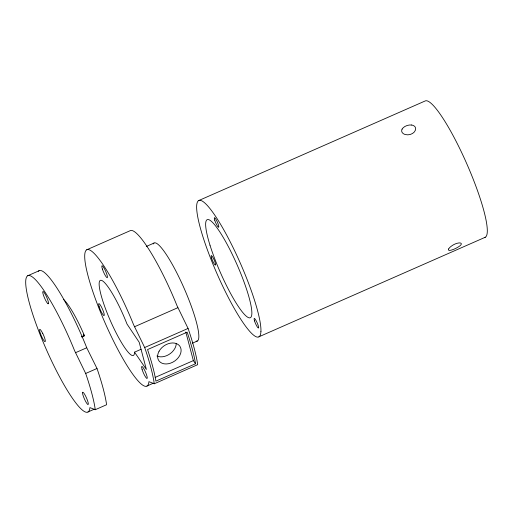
<?xml version="1.0" encoding="UTF-8"?>
<svg xmlns="http://www.w3.org/2000/svg" width="513" height="513" viewBox="0 0 513 513"><rect width="100%" height="100%" fill="white"/><g stroke="black" fill="none" stroke-linecap="round" stroke-linejoin="round"><path stroke-width="0.77" d="M134.541 352.155L134.534 352.553A41.008 7.041 66.3 0 1 112.725 325.902A41.008 7.041 66.3 0 1 100.67 280.284A41.008 7.041 66.3 0 1 127 324.036L139.203 342.293L146.385 369.475L134.541 352.155L141.049 349.295M402.109 129.116L401.968 129.417A7.118 4.572 -15.3 0 0 402.07 132.283L402.23 132.54A7.118 4.893 -14.2 0 0 405.09 134.47L405.488 134.566A7.099 5.188 -13 0 0 415.376 130.219L415.479 129.904A7.118 4.893 -14.2 0 0 415.055 126.897L414.87 126.653A7.118 4.572 -15.3 0 0 411.862 125.063L411.458 125.005M27.708 275.757L39.026 270.774M86.71 249.805L130.103 230.728A74.481 12.793 66.3 0 1 177.004 305.69L188.079 328.442L189.066 331.327A87.87 15.095 66.3 0 1 197.402 362.877L197.652 364.692L154.259 383.769L148.905 381.646L148.834 382.39A74.481 12.793 66.3 0 1 108.718 331.013A74.481 12.793 66.3 0 1 87.21 249.619A74.481 12.793 66.3 0 1 133.611 324.774L144.685 347.525L145.673 350.411A87.87 15.095 66.3 0 1 154.009 381.961L154.259 383.769M198.646 200.589L425.04 101.029A74.481 12.793 66.3 0 1 467.439 165.269A74.481 12.793 66.3 0 1 484.522 237.487M146.301 246.458L154.035 243.053M81.529 336.727L84.273 335.521M81.734 337.028L84.478 335.823L84.081 334.874A41.008 7.041 66.3 0 0 63.657 299.56M75.411 352.745L86.729 347.769L97.002 368.494L97.989 371.38A87.87 15.095 66.3 0 1 106.326 402.929L106.576 404.738L95.258 409.714L89.903 407.591L89.826 408.335A74.481 12.793 66.3 0 1 49.71 356.958A74.481 12.793 66.3 0 1 28.209 275.564A74.481 12.793 66.3 0 1 74.603 350.719L85.684 373.47L86.665 376.356A87.87 15.095 66.3 0 1 95.001 407.906L95.258 409.714M134.412 326.8L177.806 307.717M85.684 373.47L97.002 368.494M144.685 347.525L188.079 328.442M192.439 343.171L197.364 341.01M155.208 377.382L193.356 360.607L195.524 363.768L155.894 381.127A87.87 15.095 66.3 0 0 147.558 349.577L187.174 332.161A87.87 15.095 66.3 0 1 195.511 363.704L195.524 363.768M87.96 411.971L94.328 409.169M146.962 386.026L153.47 383.16M258.898 336.804L485.292 237.243M83.388 334.226L84.478 335.823M86.729 347.769L85.927 345.743A74.481 12.793 66.3 0 0 38.372 271.287M185.796 331.988L193.356 360.607M402.102 129.116A7.099 4.213 -16.3 0 1 411.458 125.005M196.171 341.164A53.557 9.202 66.3 0 0 198.768 334.508L198.608 332.866A53.557 9.202 66.3 0 0 192.292 308.973L191.246 306.043A53.557 9.202 66.3 0 0 153.182 243.983M176.254 343.357A12.761 9.272 -34.4 0 1 175.106 347.929L174.766 348.577A12.761 9.272 -34.4 0 1 156.946 356.016M260.925 331.61L260.764 333.168A74.481 12.793 66.3 0 1 220.648 281.791A74.481 12.793 66.3 0 1 199.147 200.397A74.481 12.793 66.3 0 1 245.547 275.552L247.234 279.809A74.481 12.793 66.3 0 1 260.925 331.61M82.555 392.592L82.542 392.734A6.695 1.148 66.3 0 0 82.83 394.58L82.914 394.895A6.695 1.148 66.3 0 0 87.21 403.904A6.695 1.148 66.3 0 0 87.428 400.294A6.695 1.148 66.3 0 0 83.068 392.336L82.965 392.285A6.695 1.148 66.3 0 0 82.555 392.592M448.721 248.914L448.625 249.113A7.111 2.039 -26.7 0 0 448.978 250.344L449.144 250.382A7.111 1.616 -26.1 0 0 454.544 248.94A7.111 1.616 -26.1 0 0 460.392 245.438L460.591 245.24A7.111 2.039 -26.7 0 0 461.232 243.572L461.149 243.451A7.124 2.462 -27.4 0 0 458.417 243.027L458.051 243.091A7.073 2.847 -28.1 0 0 451.87 245.81L451.523 246.054A7.124 2.462 -27.4 0 0 448.721 248.914M159.081 351.225L158.741 351.873A12.761 9.272 -34.4 0 0 163.961 363.794A12.761 9.272 -34.4 0 0 179.633 355.695L179.973 355.047A12.761 9.272 -34.4 0 0 174.76 343.126A12.761 9.272 -34.4 0 0 159.081 351.225M48.087 303.76L47.991 303.709A6.695 1.148 66.3 0 1 45.49 300.054L45.311 299.688A6.695 1.148 66.3 0 1 42.823 291.615A6.695 1.148 66.3 0 1 46.754 297.36A6.695 1.148 66.3 0 1 48.087 303.76M42.752 333.482L42.573 333.123A6.695 1.148 66.3 0 0 39.668 330.975A6.695 1.148 66.3 0 0 44.131 340.927A6.695 1.148 66.3 0 0 44.099 336.528L43.951 336.143A6.695 1.148 66.3 0 0 42.752 333.482M211.548 258.065A5.233 0.898 66.3 0 0 215.441 265.157A5.233 0.898 66.3 0 0 213.151 257.853A5.233 0.898 66.3 0 0 211.548 258.065M214.723 220.18A5.233 0.898 66.3 0 0 218.621 227.278A5.233 0.898 66.3 0 0 216.332 219.974A5.233 0.898 66.3 0 0 214.723 220.18M209.997 245.195A53.557 9.202 66.3 0 0 249.882 317.842A53.557 9.202 66.3 0 0 226.438 243.047A53.557 9.202 66.3 0 0 209.997 245.195M254.531 320.933A5.233 0.898 66.3 0 0 258.43 328.031A5.233 0.898 66.3 0 0 256.141 320.728A5.233 0.898 66.3 0 0 254.531 320.933M99.169 306.793A6.592 1.135 66.3 0 0 104.062 315.623A6.592 1.135 66.3 0 0 101.099 306.325A6.592 1.135 66.3 0 0 99.169 306.793M142.127 369.578A6.592 1.135 66.3 0 0 147.032 378.498A6.592 1.135 66.3 0 0 144.134 369.283A6.592 1.135 66.3 0 0 142.127 369.578M102.382 269.024A6.592 1.135 66.3 0 0 107.268 277.738A6.592 1.135 66.3 0 0 104.222 268.344A6.592 1.135 66.3 0 0 102.382 269.024"/></g></svg>
